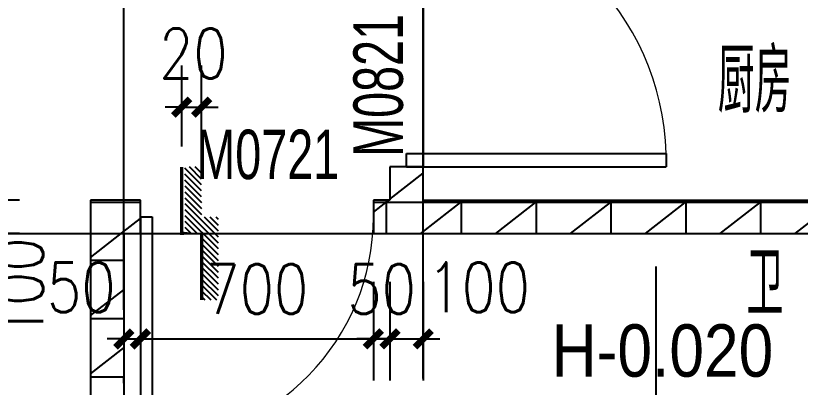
# Model space of a CAD drawing. Extents: x 718358 to 1668613, y -348838 to -159582.
# Drawn here: x 780510 to 782868, y -330957 to -329839 of the extents above; entities that cross this region are included whole.
import ezdxf

# ---------------------------------------------------------------- set-up
doc = ezdxf.new("R2010")
doc.units = 0
doc.header["$LTSCALE"] = 1000
doc.linetypes.add('DOTE', pattern=[2.4200000000000004, 2, -0.2, 0.02, -0.2])
for name, color, linetype in [('建-厨卫用具', 66, 'Continuous'), ('建-墙体', 2, 'Continuous'), ('建-尺寸', 73, 'Continuous'), ('建-影线', 8, 'Continuous'), ('建-房间名', 7, 'Continuous'), ('建-标高', 3, 'Continuous'), ('建-轴网', 14, 'DOTE'), ('建-门窗', 4, 'Continuous'), ('建-门窗-编号', 7, 'Continuous'), ('高差符号', 7, 'Continuous')]:
    doc.layers.add(name, color=color, linetype=linetype)
doc.styles.add('_TCH_DIM', font='gt单线西文.shx', dxfattribs={"width": 0.8, "bigfont": 'gt单线中文.shx'})
doc.styles.add('_TCH_WINDOW', font='gt单线西文.shx', dxfattribs={"height": 3.5, "bigfont": 'gt单线中文.shx'})
doc.styles.add('DIM_FONT', font='SIMPLEX.shx', dxfattribs={"width": 0.8, "bigfont": 'GBCBIG.shx'})
doc.dimstyles.new('DIMN50', dxfattribs={"dimscale": 0.5, "dimtxt": 300, "dimasz": 100, "dimexe": 250, "dimexo": 300, "dimgap": 150, "dimtad": 1, "dimdec": 0, "dimzin": 0, "dimdsep": 46, "dimtxsty": 'DIM_FONT', "dimblk": 'ARCHTICK', "dimcen": 0.09, "dimdle": 1, "dimclrt": 7, "dimazin": 2, "dimtfac": 1, "dimtdec": 0, "dimtix": 1, "dimtmove": 2, "dimatfit": 3, "dimldrblk": 'ARCHTICK', "dimfxl": 1, "dimtolj": 1, "dimtzin": 0, "dimarcsym": 0})
pattern_1 = [(0, (0, 0), (0, 175), []), (37.875, (200, 0), (-84.80763867203999, 109.0383283764141), []), (90, (200, 0), (-225, 1.377727649040772e-14), [])]

# ---------------------------------------------------------------- blocks, each defined once
blk = doc.blocks.new('$TCHSYS$DOOR2D')
for p, q in [((0.45, 0.9750000000000001), (0.5000000000000002, 0.9750000000000001)), ((0.45, 0), (0.45, 0.9750000000000001)), ((0.5, 0), (0.5, 0.9750000000000001)), ((0.5, 0), (0.45, 0))]:
    blk.add_line(p, q)
at = {"lineweight": 13}
blk.add_arc((0.475, 0), 0.975, 91.4692835813538, 180, dxfattribs=at)
blk = doc.blocks.new('_ArchTick')
at = {"color": 0, "linetype": 'ByBlock', "const_width": 0.4}
blk.add_lwpolyline([(-0.5, -0.5), (0.5, 0.5)], dxfattribs=at)
blk = doc.blocks.new('*D366')
at = {"layer": 'Defpoints', "color": 0, "transparency": 16777216}
for p in [(781069.0726991871, -330114.1414949348), (781009.0726991871, -330382.4741742055), (781069.0726991871, -330382.4741742055)]:
    blk.add_point(p, dxfattribs=at)
at = {"layer": '建-尺寸', "color": 0, "lineweight": -2, "transparency": 16777216}
for p, q in [((781009.0726991871, -330232.4741742055), (781009.0726991871, -329989.1414949348)), ((781069.0726991871, -330232.4741742055), (781069.0726991871, -329989.1414949348)), ((781009.0726991871, -330114.1414949348), (780959.0726991871, -330114.1414949348)), ((781009.0726991871, -330114.1414949348), (781069.0726991871, -330114.1414949348)), ((781069.0726991871, -330114.1414949348), (781119.0726991871, -330114.1414949348))]:
    blk.add_line(p, q, dxfattribs=at)
at = {"layer": '建-尺寸', "color": 0, "lineweight": -2, "transparency": 16777216, "xscale": 50, "yscale": 50, "zscale": 50}
blk.add_blockref('_ArchTick', (781009.0726991871, -330114.1414949348), dxfattribs=at)
at = {"layer": '建-尺寸', "color": 0, "lineweight": -2, "transparency": 16777216, "xscale": 50, "yscale": 50, "zscale": 50, "rotation": 180}
blk.add_blockref('_ArchTick', (781069.0726991871, -330114.1414949348), dxfattribs=at)
at = {"layer": '建-尺寸', "color": 7, "transparency": 16777216, "insert": (781044.0726991871, -329952.9824086505), "char_height": 150, "attachment_point": 5, "style": 'DIM_FONT'}
blk.add_mtext('\\A1;20', dxfattribs=at)
blk = doc.blocks.new('*D367')
at = {"layer": 'Defpoints', "color": 0, "transparency": 16777216}
for p in [(781635.1835224567, -330489.0896107239), (781735.1835231005, -330489.0896107585), (781735.1835231005, -330811.1929509804)]:
    blk.add_point(p, dxfattribs=at)
at = {"layer": '建-尺寸', "color": 0, "lineweight": -2, "transparency": 16777216}
for p, q in [((781635.1835224567, -330639.0896107239), (781635.1835224567, -330936.1929509804)), ((781735.1835231005, -330639.0896107585), (781735.1835231005, -330936.1929509804)), ((781635.1835224567, -330811.1929509804), (781585.1835224567, -330811.1929509804)), ((781635.1835224567, -330811.1929509804), (781735.1835231005, -330811.1929509804)), ((781735.1835231005, -330811.1929509804), (781785.1835231005, -330811.1929509804))]:
    blk.add_line(p, q, dxfattribs=at)
at = {"layer": '建-尺寸', "color": 0, "lineweight": -2, "transparency": 16777216, "xscale": 50, "yscale": 50, "zscale": 50}
blk.add_blockref('_ArchTick', (781635.1835224567, -330811.1929509804), dxfattribs=at)
at = {"layer": '建-尺寸', "color": 0, "lineweight": -2, "transparency": 16777216, "xscale": 50, "yscale": 50, "zscale": 50, "rotation": 180}
blk.add_blockref('_ArchTick', (781735.1835231005, -330811.1929509804), dxfattribs=at)
at = {"layer": '建-尺寸', "color": 7, "transparency": 16777216, "insert": (781901.7549515604, -330656.1929510555), "char_height": 150, "attachment_point": 5, "style": 'DIM_FONT'}
blk.add_mtext('\\A1;100', dxfattribs=at)
blk = doc.blocks.new('*D368')
at = {"layer": 'Defpoints', "color": 0, "transparency": 16777216}
for p in [(781585.183523317, -330489.0896107065), (781635.1835224569, -330489.0896107239), (781635.1835224569, -330811.1929509544)]:
    blk.add_point(p, dxfattribs=at)
at = {"layer": '建-尺寸', "color": 0, "lineweight": -2, "transparency": 16777216}
for p, q in [((781585.183523317, -330639.0896107065), (781585.183523317, -330936.1929509544)), ((781635.1835224569, -330639.0896107239), (781635.1835224569, -330936.1929509544)), ((781585.183523317, -330811.1929509544), (781535.183523317, -330811.1929509544)), ((781585.183523317, -330811.1929509544), (781635.1835224569, -330811.1929509544)), ((781635.1835224569, -330811.1929509544), (781685.1835224569, -330811.1929509544))]:
    blk.add_line(p, q, dxfattribs=at)
at = {"layer": '建-尺寸', "color": 0, "lineweight": -2, "transparency": 16777216, "xscale": 50, "yscale": 50, "zscale": 50}
blk.add_blockref('_ArchTick', (781585.183523317, -330811.1929509544), dxfattribs=at)
at = {"layer": '建-尺寸', "color": 0, "lineweight": -2, "transparency": 16777216, "xscale": 50, "yscale": 50, "zscale": 50, "rotation": 180}
blk.add_blockref('_ArchTick', (781635.1835224569, -330811.1929509544), dxfattribs=at)
at = {"layer": '建-尺寸', "color": 7, "transparency": 16777216, "insert": (781610.183522887, -330661.1929509544), "char_height": 150, "attachment_point": 5, "style": 'DIM_FONT'}
blk.add_mtext('\\A1;50', dxfattribs=at)
blk = doc.blocks.new('*D369')
at = {"layer": 'Defpoints', "color": 0, "transparency": 16777216}
for p in [(780885.1835233169, -330489.089610464), (781585.1835233169, -330489.0896107065), (781585.1835233169, -330811.1929508245)]:
    blk.add_point(p, dxfattribs=at)
at = {"layer": '建-尺寸', "color": 0, "lineweight": -2, "transparency": 16777216}
for p, q in [((780885.1835233169, -330639.089610464), (780885.1835233169, -330936.1929508245)), ((781585.1835233169, -330639.0896107065), (781585.1835233169, -330936.1929508245)), ((780884.6835233169, -330811.1929508245), (781585.6835233169, -330811.1929508245))]:
    blk.add_line(p, q, dxfattribs=at)
at = {"layer": '建-尺寸', "color": 0, "lineweight": -2, "transparency": 16777216, "xscale": 50, "yscale": 50, "zscale": 50, "rotation": 180}
blk.add_blockref('_ArchTick', (780885.1835233169, -330811.1929508245), dxfattribs=at)
at = {"layer": '建-尺寸', "color": 0, "lineweight": -2, "transparency": 16777216, "xscale": 50, "yscale": 50, "zscale": 50}
blk.add_blockref('_ArchTick', (781585.1835233169, -330811.1929508245), dxfattribs=at)
at = {"layer": '建-尺寸', "color": 7, "transparency": 16777216, "insert": (781235.1835233169, -330661.1929508245), "char_height": 150, "attachment_point": 5, "style": 'DIM_FONT'}
blk.add_mtext('\\A1;700', dxfattribs=at)
blk = doc.blocks.new('*D370')
at = {"layer": 'Defpoints', "color": 0, "transparency": 16777216}
for p in [(780835.1835233136, -330489.0896104467), (780885.183523317, -330489.089610464), (780885.183523317, -330811.1929506945)]:
    blk.add_point(p, dxfattribs=at)
at = {"layer": '建-尺寸', "color": 0, "lineweight": -2, "transparency": 16777216}
for p, q in [((780835.1835233136, -330639.0896104467), (780835.1835233136, -330936.1929506945)), ((780885.183523317, -330639.089610464), (780885.183523317, -330936.1929506945)), ((780835.1835233136, -330811.1929506945), (780785.1835233136, -330811.1929506945)), ((780835.1835233136, -330811.1929506945), (780885.183523317, -330811.1929506945)), ((780885.183523317, -330811.1929506945), (780935.183523317, -330811.1929506945))]:
    blk.add_line(p, q, dxfattribs=at)
at = {"layer": '建-尺寸', "color": 0, "lineweight": -2, "transparency": 16777216, "xscale": 50, "yscale": 50, "zscale": 50}
blk.add_blockref('_ArchTick', (780835.1835233136, -330811.1929506945), dxfattribs=at)
at = {"layer": '建-尺寸', "color": 0, "lineweight": -2, "transparency": 16777216, "xscale": 50, "yscale": 50, "zscale": 50, "rotation": 180}
blk.add_blockref('_ArchTick', (780885.183523317, -330811.1929506945), dxfattribs=at)
at = {"layer": '建-尺寸', "color": 7, "transparency": 16777216, "insert": (780707.4692374875, -330656.1929506859), "char_height": 150, "attachment_point": 5, "style": 'DIM_FONT'}
blk.add_mtext('\\A1;50', dxfattribs=at)
blk = doc.blocks.new('*D564')
at = {"layer": 'Defpoints', "color": 0, "transparency": 16777216}
for p in [(780362.419946482, -330393.8054360872), (780671.6701393801, -330393.8054360872), (780671.6701442356, -330493.8058872191)]:
    blk.add_point(p, dxfattribs=at)
at = {"layer": '建-尺寸', "color": 0, "lineweight": -2, "transparency": 16777216}
for p, q in [((780362.419946482, -330393.8054360872), (780362.419946482, -330343.8054360872)), ((780521.6701393801, -330393.8054360872), (780237.419946482, -330393.8054360872)), ((780362.419946482, -330493.8058872191), (780362.419946482, -330393.8054360872)), ((780521.6701442356, -330493.8058872191), (780237.419946482, -330493.8058872191)), ((780362.419946482, -330493.8058872191), (780362.419946482, -330543.8058872191))]:
    blk.add_line(p, q, dxfattribs=at)
at = {"layer": '建-尺寸', "color": 0, "lineweight": -2, "transparency": 16777216, "xscale": 50, "yscale": 50, "zscale": 50}
for p, rotation in [((780362.419946482, -330393.8054360872), 270), ((780362.419946482, -330493.8058872191), 90)]:
    blk.add_blockref('_ArchTick', p, dxfattribs=dict(at, rotation=rotation))
at = {"layer": '建-尺寸', "color": 7, "transparency": 16777216, "insert": (780517.4199569976, -330660.37732328), "char_height": 150, "attachment_point": 5, "rotation": 90, "style": 'DIM_FONT'}
blk.add_mtext('\\A1;100', dxfattribs=at)
blk = doc.blocks.new('*D565')
at = {"layer": 'Defpoints', "color": 0, "transparency": 16777216}
for p in [(780362.4199173492, -329293.8053575227), (780671.6700859701, -329293.8053575227), (780671.6701393801, -330393.8054360871)]:
    blk.add_point(p, dxfattribs=at)
at = {"layer": '建-尺寸', "color": 0, "lineweight": -2, "transparency": 16777216}
for p, q in [((780521.6700859701, -329293.8053575227), (780237.4199173492, -329293.8053575227)), ((780362.4199173492, -330394.3054360871), (780362.4199173492, -329293.3053575227)), ((780521.6701393801, -330393.8054360871), (780237.4199173492, -330393.8054360871))]:
    blk.add_line(p, q, dxfattribs=at)
at = {"layer": '建-尺寸', "color": 0, "lineweight": -2, "transparency": 16777216, "xscale": 50, "yscale": 50, "zscale": 50}
for p, rotation in [((780362.4199173492, -329293.8053575227), 90), ((780362.4199173492, -330393.8054360871), 270)]:
    blk.add_blockref('_ArchTick', p, dxfattribs=dict(at, rotation=rotation))
at = {"layer": '建-尺寸', "color": 7, "transparency": 16777216, "insert": (780212.4199173494, -329843.8053968048), "char_height": 150, "attachment_point": 5, "rotation": 90, "style": 'DIM_FONT'}
blk.add_mtext('\\A1;1100', dxfattribs=at)

msp = doc.modelspace()

# ---------------------------------------------------------------- hatches: boundary and pattern name
at = {"layer": '建-影线'}
h = msp.add_hatch(dxfattribs=at)
h.set_pattern_fill('空心砖', color=256, scale=50, style=0)
h.set_pattern_definition(pattern_1)
h.paths.add_polyline_path([(781735.1835224936, -330393.8054443697), (781735.1835224936, -330293.8052187026), (781635.1835224936, -330293.8052187026), (781635.1835224936, -330393.805407858), (781701.8501891602, -330427.1387523144)])
h = msp.add_hatch(dxfattribs=at)
h.set_pattern_fill('空心砖', color=256, scale=50, style=0)
h.set_pattern_definition(pattern_1)
h.paths.add_polyline_path([(780835.1835758714, -330493.8054329997), (780885.1835242832, -330493.8054314284), (780885.1835211405, -330393.8054314284), (780735.1835758714, -330393.8054361424)])
h = msp.add_hatch(dxfattribs=at)
h.set_pattern_fill('空心砖', color=256, scale=50, style=0)
h.set_pattern_definition(pattern_1)
h.paths.add_polyline_path([(780835.1835758714, -330493.8054329997), (780735.1835758714, -330393.8054361424), (780735.1835758714, -332193.8053608094), (780801.850242538, -332227.1386941427), (780835.1835758714, -332193.8053608094)])
h = msp.add_hatch(dxfattribs=at)
h.set_pattern_fill('空心砖', color=256, scale=50, style=0)
h.set_pattern_definition(pattern_1)
h.paths.add_polyline_path([(781635.1835224936, -330393.805407858), (781585.1835211405, -330393.8054094294), (781585.1835242832, -330493.8054094294), (781735.1835224936, -330493.8054047154), (781701.8501891602, -330427.1387655325)])
h = msp.add_hatch(dxfattribs=at)
h.set_pattern_fill('空心砖', color=256, scale=50, style=0)
h.set_pattern_definition(pattern_1)
h.paths.add_polyline_path([(781701.8501891602, -330427.1387523144), (781735.1835224936, -330493.8054443697), (783235.1835211191, -330493.8053781178), (783235.1835181747, -330393.8053781178), (781735.1835224936, -330393.8054443697)])
at = {"layer": '高差符号'}
h = msp.add_hatch(dxfattribs=at)
h.set_pattern_fill('ANSI31', color=256, scale=100, angle=270, style=0)
h.set_pattern_definition([(134.9999999999515, (37979.01564454357, -108873.1608378012), (-8.838834764839342, -8.838834764824345), [])])
h.paths.add_polyline_path([(781069.0726991941, -330443.8059017392), (781069.0726991941, -330293.8059017392), (781019.0726991942, -330293.8059017392), (781019.072699194, -330493.8059017392), (781069.0726991941, -330493.8059017392), (781069.0726991938, -330693.805901739), (781119.0726991937, -330693.8059017392), (781119.0726991941, -330443.8059017392)])

# ---------------------------------------------------------------- linework, layer by layer
at = {"layer": '建-厨卫用具'}
msp.add_line((782435.1838444737, -332193.8053589399), (782435.1838435207, -330593.8052858999), dxfattribs=at)
at = {"layer": '建-墙体'}
for p, q in [((781735.1835224936, -330293.8052187026), (781635.1835224936, -330293.8052187026)), ((781635.1835224936, -330293.8052187026), (781635.1835224936, -330393.805407858)), ((781735.1835224936, -330393.8054443697), (781735.1835224936, -330293.8052187026)), ((780885.1835211405, -330393.8054314284), (780735.1835758714, -330393.8054361424)), ((780735.1835758714, -330393.8054361424), (780735.1835758714, -332193.8053608094)), ((780885.1835242832, -330493.8054314284), (780885.1835211405, -330393.8054314284)), ((781635.1835224936, -330393.805407858), (781585.1835211405, -330393.8054094294)), ((781585.1835211405, -330393.8054094294), (781585.1835242832, -330493.8054094294)), ((781735.1835224936, -330393.8054443697), (783235.1835181747, -330393.8053781178)), ((780835.1835758714, -330493.8054329997), (780835.1835758714, -332193.8053608094)), ((780835.1835758714, -330493.8054329997), (780885.1835242832, -330493.8054314284)), ((781585.1835242832, -330493.8054094294), (781735.1835224936, -330493.8054047154)), ((781735.1835224936, -330493.8054443697), (783135.1835225914, -330493.8053825346))]:
    msp.add_line(p, q, dxfattribs=at)
at = {"layer": '建-轴网'}
for p, q in [((780835.1835758714, -335563.9851175665), (780835.1835758713, -328262.8295330872)), ((781735.1835224932, -330929.8770251825), (781735.1835224945, -328262.8295330872)), ((768185.1835227592, -330493.8059017363), (810335.1835227592, -330493.8059017363))]:
    msp.add_line(p, q, dxfattribs=at)
at = {"layer": '建-门窗'}
for p, q in [((781735.1835224939, -329493.8052187026), (781735.1835224937, -330293.8052187026)), ((780885.1835242832, -330493.8054314284), (781585.1835242832, -330493.8054094294))]:
    msp.add_line(p, q, dxfattribs=at)
at = {"layer": '高差符号', "const_width": 10}
msp.add_lwpolyline([(781009.0726991941, -330293.8059017391), (781009.072699194, -330493.8059017391), (781069.072699194, -330493.8059017392), (781069.0726991937, -330693.8059017392)], dxfattribs=at)

# ---------------------------------------------------------------- block references
at = {"layer": '建-门窗'}
ref = msp.add_blockref('$TCHSYS$DOOR2D', (781685.1835224938, -329893.8052187026), dxfattribs=dict(at, xscale=800, yscale=800, zscale=800, rotation=269.9999999999778))
ref.add_attrib('A', 'M0821', (781673.9495285591, -330263.4349569629), dxfattribs={"layer": '建-门窗-编号', "height": 148.75, "rotation": 89.99999999997776, "style": '_TCH_WINDOW', "width": 0.7058823529411765})
ref = msp.add_blockref('$TCHSYS$DOOR2D', (781235.1835227119, -330443.8054204289), dxfattribs=dict(at, xscale=-700, yscale=-700, zscale=-700, rotation=1.800639853902623e-06))
ref.add_attrib('A', 'M0721', (781053.1835191566, -330330.6804261486), dxfattribs={"layer": '建-门窗-编号', "height": 148.75, "rotation": 1.800639853902623e-06, "style": '_TCH_WINDOW', "width": 0.7058823529411765})

# ---------------------------------------------------------------- texts
at = {"layer": '建-房间名', "style": 'DIM_FONT', "width": 0.8}
for s, p in [('厨房', (782620.3403891269, -330131.0505597452)), ('卫', (782706.7235819307, -330741.3360394599))]:
    msp.add_text(s, height=192.9078014184397, dxfattribs=at).set_placement(p)
at = {"layer": '建-标高', "style": '_TCH_DIM', "width": 0.888888888888889}
msp.add_text('H-0.020', height=157.5, dxfattribs=at).set_placement((782121.179359323, -330924.8519659625))

# ---------------------------------------------------------------- dimensions: what is measured, and where the dimension line sits
at = {"layer": '建-尺寸'}
for p1, p2, distance, picture, middle in [((780671.6701393801, -330393.8054360871), (780671.6700859701, -329293.8053575227), 309.25016862084124, '*D565', (780212.4199173494, -329843.8053968048)), ((780885.1835233169, -330489.089610464), (781585.1835233169, -330489.0896107065), -322.1033401180175, '*D369', (781235.1835233169, -330661.1929508245)), ((781585.183523317, -330489.0896107065), (781635.1835224569, -330489.0896107239), -322.1033402305329, '*D368', (781610.183522887, -330661.1929509544))]:
    dim = msp.add_aligned_dim(p1=p1, p2=p2, distance=distance, dimstyle='DIMN50', dxfattribs=at)
    dim.commit()
    dim.dimension.update_dxf_attribs({"geometry": picture, "text_midpoint": middle})
dim = msp.add_linear_dim(base=(781069.0726991871, -330114.1414949348), p1=(781009.0726991871, -330382.4741742055), p2=(781069.0726991871, -330382.4741742055), angle=0, text='20', dimstyle='DIMN50', dxfattribs=at)
dim.commit()
dim.dimension.update_dxf_attribs({"geometry": '*D366', "text_midpoint": (781044.0726991871, -329952.9824086505), "dimtype": 161})
for base, p1, p2, angle, picture, middle in [((780362.419946482, -330393.8054360872), (780671.6701442356, -330493.8058872191), (780671.6701393801, -330393.8054360872), 90.00000278195552, '*D564', (780517.4199569976, -330660.37732328)), ((780885.183523317, -330811.1929506945), (780835.1835233136, -330489.0896104467), (780885.183523317, -330489.089610464), 359.9999999801898, '*D370', (780707.4692374875, -330656.1929506859)), ((781735.1835231005, -330811.1929509804), (781635.1835224567, -330489.0896107239), (781735.1835231005, -330489.0896107585), 359.9999999801564, '*D367', (781901.7549515604, -330656.1929510555))]:
    dim = msp.add_linear_dim(base=base, p1=p1, p2=p2, angle=angle, dimstyle='DIMN50', dxfattribs=at)
    dim.commit()
    dim.dimension.update_dxf_attribs({"geometry": picture, "text_midpoint": middle, "dimtype": 161})

doc.saveas('drawing.dxf')
